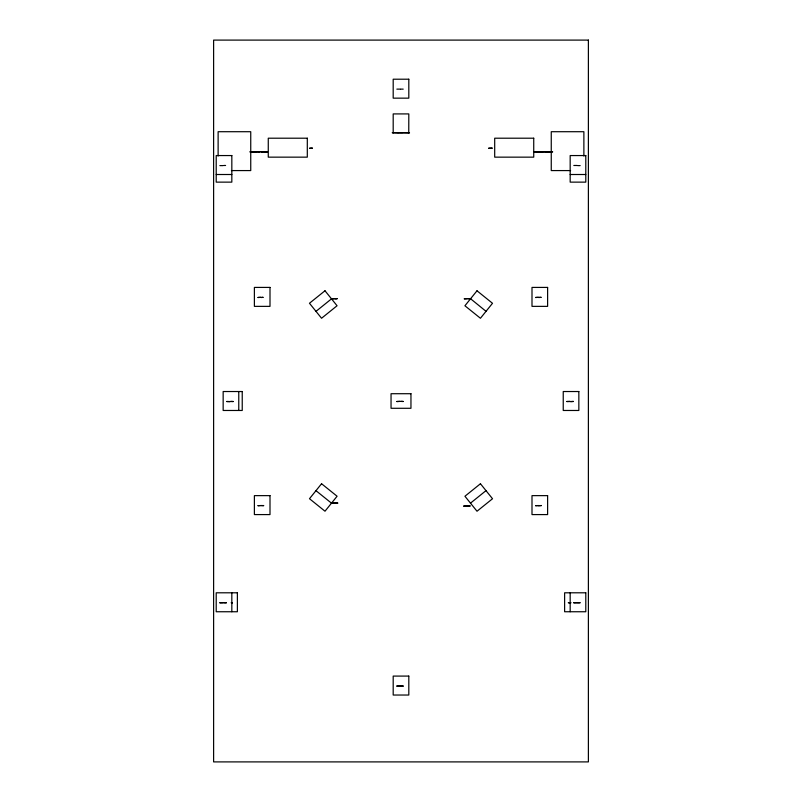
<?xml version="1.0" encoding="UTF-8"?>
<svg xmlns="http://www.w3.org/2000/svg" width="802" height="802" viewBox="0 0 802 802"><rect width="100%" height="100%" fill="white"/><g stroke="black" fill="none" stroke-linecap="round" stroke-linejoin="round"><path stroke-width="1.2" d="M315.998 311.356L331.507 298.855M470.493 503.145L486.002 490.644M396.84 89.132L400.168 89.132M402.875 132.721L405.742 132.721M406.183 132.721L409.531 132.861L392.218 132.721L397.822 132.861M252.961 151.849L249.843 151.849L252.961 151.989M537.31 151.849L534.182 151.849L537.31 151.989M219.858 165.613L223.197 165.613M573.811 165.473L577.159 165.473M231.407 170.575L250.745 170.575L250.745 131.708L218.124 131.708L218.124 156.009M570.593 170.575L551.255 170.575L551.255 131.708L583.876 131.708L583.876 156.009M216.209 174.505L231.828 174.505M570.172 174.505L585.791 174.505M538.643 297.482L541.23 297.341L538.733 297.482M470.513 298.835L467.927 298.695L470.513 298.695L486.022 311.326M403.145 401.391L400.559 401.391L403.145 401.531M226.796 401.451L230.134 401.591M230.615 401.451L233.171 401.451M566.874 401.451L570.222 401.451L566.874 401.591M226.796 401.591L230.144 401.591M233.171 401.591L230.675 401.451M337.722 503.024L335.176 503.024L337.722 503.165M331.487 503.165L334.564 503.024L331.487 503.165L315.978 490.674M263.647 505.551L261.101 505.551L263.647 505.691M219.858 602.723L223.207 602.723L219.858 602.863M223.718 602.723L226.304 602.723M231.317 602.723L232.319 602.723M570.813 602.723L568.267 602.723L570.813 602.863M573.811 602.723L577.159 602.723L573.811 602.863M577.661 602.723L580.227 602.723L577.661 602.863M226.304 602.863L223.808 602.723M231.317 602.863L232.319 602.863M396.84 686.001L400.178 686.001L396.84 686.141M400.679 686.001L403.205 686.001M400.679 686.141L403.205 686.141M580.157 165.613L577.661 165.613M570.172 592.798L570.172 611.746M408.759 132.721L408.809 113.914L393.191 113.914L393.191 132.861M403.205 89.132L400.689 89.132M402.303 132.861L398.213 132.861M238.765 391.526L238.765 410.474M231.828 592.798L231.828 611.746M225.593 165.473L223.898 165.473M321.562 483.736L309.492 498.714L325 511.215L337.081 496.227L321.562 483.736M477 290.785L464.919 305.773L480.438 318.264L492.508 303.286L477 290.785M324.99 290.765L309.472 303.256L321.552 318.254L337.061 305.752L324.99 290.765M480.448 483.746L464.939 496.248L477.01 511.235L492.528 498.744L480.448 483.746M588.387 40.1L213.613 40.1L213.613 761.9L588.387 761.9L588.387 40.1M408.809 79.208L393.191 79.208L393.191 98.155L408.809 98.155L408.809 79.208M307.306 138.205L268.269 138.205L268.269 157.152L307.306 157.152L307.306 138.205M533.731 138.205L494.694 138.205L494.694 157.152L533.731 157.152L533.731 138.205M312.339 148.129L309.632 148.26L312.339 148.129M492.147 148.129L488.699 148.26L492.147 148.129M258.284 151.849L253.242 151.989L258.284 151.849M260.399 151.849L258.715 151.989L260.399 151.849M264.179 151.849L261.492 151.989L264.179 151.849M267.527 151.849L264.82 151.989L267.527 151.849M545.35 151.849L537.591 151.989L545.35 151.849M548.528 151.849L545.841 151.989L548.528 151.849M552.598 151.849L549.149 151.989L552.598 151.849M231.828 155.558L216.209 155.558L216.209 182.134L231.828 182.134L231.828 155.558M585.791 155.558L570.172 155.558L570.172 182.134L585.791 182.134L585.791 155.558M270.003 287.417L254.384 287.417L254.384 306.364L270.003 306.364L270.003 287.417M547.616 287.417L531.997 287.417L531.997 306.364L547.616 306.364L547.616 287.417M260.73 297.341L258.023 297.482L260.73 297.341M263.006 297.341L261.322 297.482L263.006 297.341M538.353 297.341L535.646 297.482L538.353 297.341M334.604 298.715L331.537 298.855L334.604 298.715M337.131 298.715L335.437 298.855L337.131 298.715M467.386 298.695L464.318 298.835L467.386 298.695M242.234 391.526L223.156 391.526L223.156 410.474L242.234 410.474L242.234 391.526M578.843 391.526L563.235 391.526L563.235 410.474L578.843 410.474L578.843 391.526M410.955 393.712L391.045 393.712L391.045 408.288L410.955 408.288L410.955 393.712M399.907 401.391L396.84 401.531L399.907 401.391M573.36 401.451L570.593 401.591L573.36 401.451M270.003 495.636L254.384 495.636L254.384 514.583L270.003 514.583L270.003 495.636M547.616 495.636L531.997 495.636L531.997 514.583L547.616 514.583L547.616 495.636M260.73 505.551L258.023 505.691L260.73 505.551M538.353 505.551L535.646 505.691L538.353 505.551M541.37 505.551L538.613 505.691L541.37 505.551M466.824 505.952L463.746 506.092L466.824 505.952M470.092 505.952L467.335 506.092L470.092 505.952M237.382 592.798L216.209 592.798L216.209 611.746L237.382 611.746L237.382 592.798M585.791 592.798L564.618 592.798L564.618 611.746L585.791 611.746L585.791 592.798M408.809 676.086L393.191 676.086L393.191 695.033L408.809 695.033L408.809 676.086"/></g></svg>
